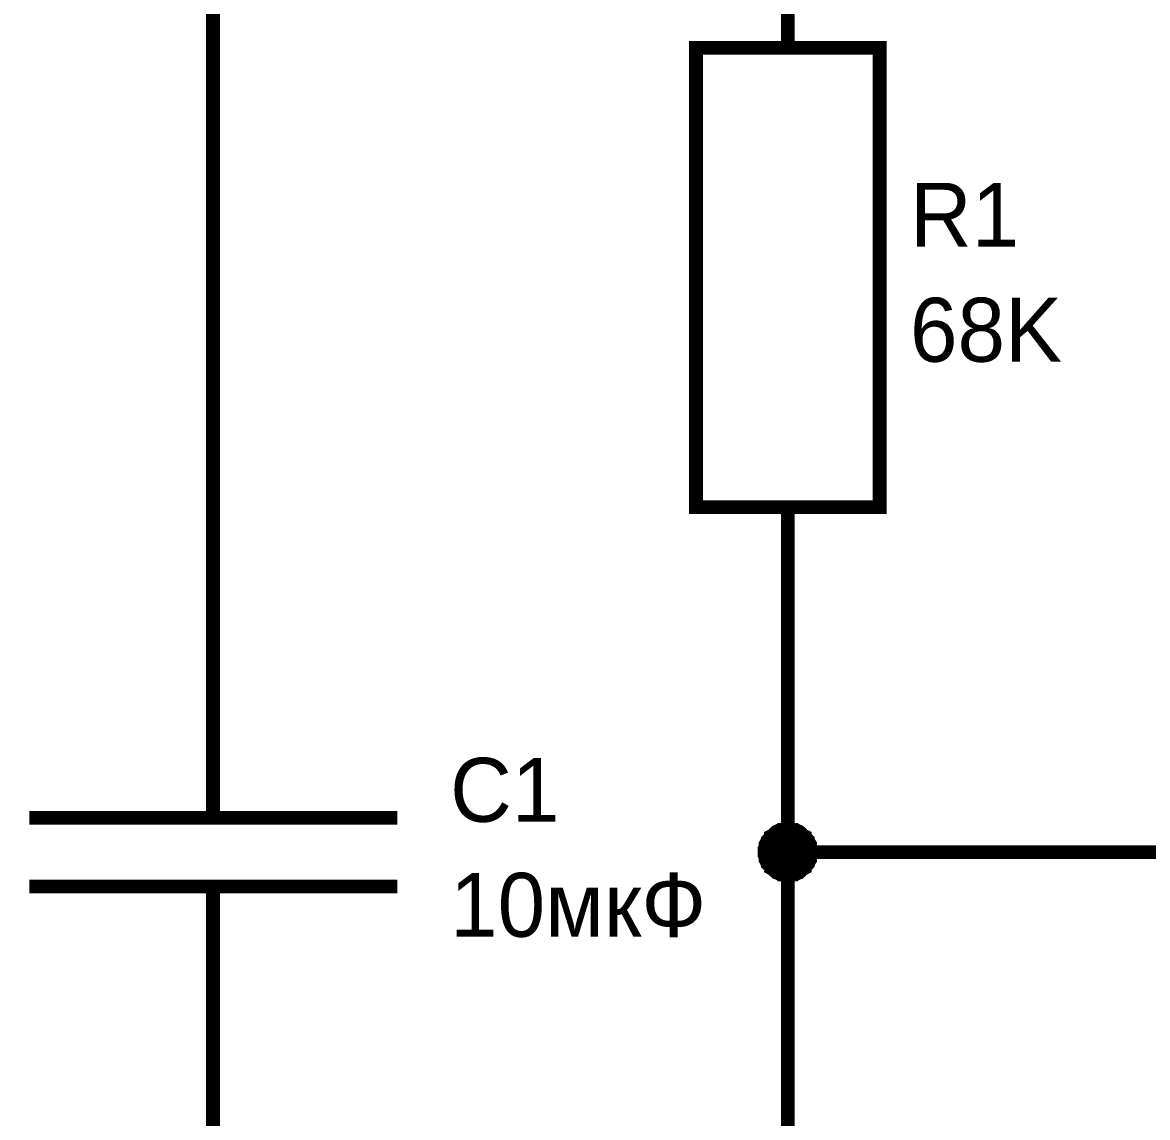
# Model space of a CAD drawing. Extents: x 0 to 594, y 0 to 420.
# Drawn here: x 28.48 to 52.95, y 144.22 to 168.04 of the extents above; entities that cross this region are included whole.
import ezdxf

# ---------------------------------------------------------------- set-up
doc = ezdxf.new("R2010")
doc.units = 0
doc.layers.add('SHEET', color=255, linetype='CONTINUOUS')

msp = doc.modelspace()

# ---------------------------------------------------------------- linework, layer by layer
at = {"layer": 'SHEET'}
for points, const_width in [([(45.13, 172.493), (32.628, 172.493), (32.628, 154.998)], 0.3), ([(45.13, 167.489), (45.13, 172.493)], 0.3), ([(45.13, 152.497), (45.13, 149.995), (57.615, 149.995), (72.618, 149.995), (72.618, 167.489), (75.118, 167.489)], 0.3), ([(75.118, 157.5), (75.118, 127.498), (57.615, 127.498), (45.13, 127.498), (32.628, 127.498), (32.628, 144.992)], 0.3), ([(45.13, 157.5), (45.13, 152.497)], 0.3), ([(32.628, 150.742), (32.628, 154.998)], 0.3), ([(36.639, 150.742), (28.634, 150.742)], 0.3), ([(44.626, 149.995), (44.626, 150.012), (44.626, 150.047), (44.626, 150.065), (44.644, 150.099), (44.644, 150.117), (44.644, 150.151), (44.661, 150.169), (44.661, 150.186), (44.678, 150.221), (44.696, 150.238), (44.696, 150.256), (44.713, 150.273), (44.731, 150.29), (44.748, 150.308), (44.765, 150.325), (44.765, 150.342), (44.8, 150.36), (44.817, 150.377), (44.835, 150.395), (44.852, 150.412), (44.87, 150.429), (44.887, 150.429), (44.904, 150.447), (44.939, 150.464), (44.956, 150.464), (44.974, 150.481), (45.008, 150.481), (45.026, 150.481), (45.061, 150.499), (45.078, 150.499), (45.113, 150.499), (45.13, 150.499)], 0.3), ([(44.626, 149.995), (44.626, 150.012), (44.626, 150.047), (44.626, 150.065), (44.644, 150.099), (44.644, 150.117), (44.644, 150.151), (44.661, 150.169), (44.661, 150.186), (44.678, 150.221), (44.696, 150.238), (44.696, 150.256), (44.713, 150.273), (44.731, 150.29), (44.748, 150.308), (44.765, 150.325), (44.765, 150.342), (44.8, 150.36), (44.817, 150.377), (44.835, 150.395), (44.852, 150.412), (44.87, 150.429), (44.887, 150.429), (44.904, 150.447), (44.939, 150.464), (44.956, 150.464), (44.974, 150.481), (45.008, 150.481), (45.026, 150.481), (45.061, 150.499), (45.078, 150.499), (45.113, 150.499), (45.13, 150.499)], 0.3), ([(44.626, 149.995), (44.626, 150.012), (44.626, 150.047), (44.626, 150.065), (44.644, 150.099), (44.644, 150.117), (44.644, 150.151), (44.661, 150.169), (44.661, 150.186), (44.678, 150.221), (44.696, 150.238), (44.696, 150.256), (44.713, 150.273), (44.731, 150.29), (44.748, 150.308), (44.765, 150.325), (44.765, 150.342), (44.8, 150.36), (44.817, 150.377), (44.835, 150.395), (44.852, 150.412), (44.87, 150.429), (44.887, 150.429), (44.904, 150.447), (44.939, 150.464), (44.956, 150.464), (44.974, 150.481), (45.008, 150.481), (45.026, 150.481), (45.061, 150.499), (45.078, 150.499), (45.113, 150.499), (45.13, 150.499)], 0.3), ([(44.626, 149.995), (44.626, 150.012), (44.626, 150.047), (44.626, 150.065), (44.644, 150.099), (44.644, 150.117), (44.644, 150.151), (44.661, 150.169), (44.661, 150.186), (44.678, 150.221), (44.696, 150.238), (44.696, 150.256), (44.713, 150.273), (44.731, 150.29), (44.748, 150.308), (44.765, 150.325), (44.765, 150.342), (44.8, 150.36), (44.817, 150.377), (44.835, 150.395), (44.852, 150.412), (44.87, 150.429), (44.887, 150.429), (44.904, 150.447), (44.939, 150.464), (44.956, 150.464), (44.974, 150.481), (45.008, 150.481), (45.026, 150.481), (45.061, 150.499), (45.078, 150.499), (45.113, 150.499), (45.13, 150.499)], 0.3), ([(44.626, 149.995), (44.626, 150.012), (44.626, 150.047), (44.626, 150.065), (44.644, 150.099), (44.644, 150.117), (44.644, 150.151), (44.661, 150.169), (44.661, 150.186), (44.678, 150.221), (44.696, 150.238), (44.696, 150.256), (44.713, 150.273), (44.731, 150.29), (44.748, 150.308), (44.765, 150.325), (44.765, 150.342), (44.8, 150.36), (44.817, 150.377), (44.835, 150.395), (44.852, 150.412), (44.87, 150.429), (44.887, 150.429), (44.904, 150.447), (44.939, 150.464), (44.956, 150.464), (44.974, 150.481), (45.008, 150.481), (45.026, 150.481), (45.061, 150.499), (45.078, 150.499), (45.113, 150.499), (45.13, 150.499)], 0.0991), ([(44.626, 149.995), (44.626, 150.012), (44.626, 150.047), (44.626, 150.065), (44.644, 150.099), (44.644, 150.117), (44.644, 150.151), (44.661, 150.169), (44.661, 150.186), (44.678, 150.221), (44.696, 150.238), (44.696, 150.256), (44.713, 150.273), (44.731, 150.29), (44.748, 150.308), (44.765, 150.325), (44.765, 150.342), (44.8, 150.36), (44.817, 150.377), (44.835, 150.395), (44.852, 150.412), (44.87, 150.429), (44.887, 150.429), (44.904, 150.447), (44.939, 150.464), (44.956, 150.464), (44.974, 150.481), (45.008, 150.481), (45.026, 150.481), (45.061, 150.499), (45.078, 150.499), (45.113, 150.499), (45.13, 150.499)], 0.0991), ([(44.626, 149.995), (44.626, 150.012), (44.626, 150.047), (44.626, 150.065), (44.644, 150.099), (44.644, 150.117), (44.644, 150.151), (44.661, 150.169), (44.661, 150.186), (44.678, 150.221), (44.696, 150.238), (44.696, 150.256), (44.713, 150.273), (44.731, 150.29), (44.748, 150.308), (44.765, 150.325), (44.765, 150.342), (44.8, 150.36), (44.817, 150.377), (44.835, 150.395), (44.852, 150.412), (44.87, 150.429), (44.887, 150.429), (44.904, 150.447), (44.939, 150.464), (44.956, 150.464), (44.974, 150.481), (45.008, 150.481), (45.026, 150.481), (45.061, 150.499), (45.078, 150.499), (45.113, 150.499), (45.13, 150.499)], 0.0991), ([(44.626, 149.995), (44.626, 150.012), (44.626, 150.047), (44.626, 150.065), (44.644, 150.099), (44.644, 150.117), (44.644, 150.151), (44.661, 150.169), (44.661, 150.186), (44.678, 150.221), (44.696, 150.238), (44.696, 150.256), (44.713, 150.273), (44.731, 150.29), (44.748, 150.308), (44.765, 150.325), (44.765, 150.342), (44.8, 150.36), (44.817, 150.377), (44.835, 150.395), (44.852, 150.412), (44.87, 150.429), (44.887, 150.429), (44.904, 150.447), (44.939, 150.464), (44.956, 150.464), (44.974, 150.481), (45.008, 150.481), (45.026, 150.481), (45.061, 150.499), (45.078, 150.499), (45.113, 150.499), (45.13, 150.499)], 0.0991), ([(45.13, 150.499), (45.13, 150.499)], 0.3), ([(45.13, 150.499), (45.147, 150.499), (45.182, 150.499), (45.199, 150.499), (45.234, 150.481), (45.252, 150.481), (45.286, 150.481), (45.304, 150.464), (45.321, 150.464), (45.356, 150.447), (45.373, 150.429), (45.39, 150.429), (45.408, 150.412), (45.425, 150.395), (45.443, 150.377), (45.46, 150.36), (45.495, 150.342), (45.495, 150.325), (45.512, 150.308), (45.529, 150.29), (45.547, 150.273), (45.564, 150.256), (45.564, 150.238), (45.581, 150.221), (45.599, 150.186), (45.599, 150.169), (45.616, 150.151), (45.616, 150.117), (45.616, 150.099), (45.634, 150.065), (45.634, 150.047), (45.634, 150.012), (45.634, 149.995)], 0.3), ([(45.13, 150.499), (45.13, 150.499)], 0.3), ([(45.13, 150.499), (45.147, 150.499), (45.182, 150.499), (45.199, 150.499), (45.234, 150.481), (45.252, 150.481), (45.286, 150.481), (45.304, 150.464), (45.321, 150.464), (45.356, 150.447), (45.373, 150.429), (45.39, 150.429), (45.408, 150.412), (45.425, 150.395), (45.443, 150.377), (45.46, 150.36), (45.495, 150.342), (45.495, 150.325), (45.512, 150.308), (45.529, 150.29), (45.547, 150.273), (45.564, 150.256), (45.564, 150.238), (45.581, 150.221), (45.599, 150.186), (45.599, 150.169), (45.616, 150.151), (45.616, 150.117), (45.616, 150.099), (45.634, 150.065), (45.634, 150.047), (45.634, 150.012), (45.634, 149.995)], 0.3), ([(45.13, 150.499), (45.13, 150.499)], 0.3), ([(45.13, 150.499), (45.147, 150.499), (45.182, 150.499), (45.199, 150.499), (45.234, 150.481), (45.252, 150.481), (45.286, 150.481), (45.304, 150.464), (45.321, 150.464), (45.356, 150.447), (45.373, 150.429), (45.39, 150.429), (45.408, 150.412), (45.425, 150.395), (45.443, 150.377), (45.46, 150.36), (45.495, 150.342), (45.495, 150.325), (45.512, 150.308), (45.529, 150.29), (45.547, 150.273), (45.564, 150.256), (45.564, 150.238), (45.581, 150.221), (45.599, 150.186), (45.599, 150.169), (45.616, 150.151), (45.616, 150.117), (45.616, 150.099), (45.634, 150.065), (45.634, 150.047), (45.634, 150.012), (45.634, 149.995)], 0.3), ([(45.13, 150.499), (45.13, 150.499)], 0.3), ([(45.13, 150.499), (45.147, 150.499), (45.182, 150.499), (45.199, 150.499), (45.234, 150.481), (45.252, 150.481), (45.286, 150.481), (45.304, 150.464), (45.321, 150.464), (45.356, 150.447), (45.373, 150.429), (45.39, 150.429), (45.408, 150.412), (45.425, 150.395), (45.443, 150.377), (45.46, 150.36), (45.495, 150.342), (45.495, 150.325), (45.512, 150.308), (45.529, 150.29), (45.547, 150.273), (45.564, 150.256), (45.564, 150.238), (45.581, 150.221), (45.599, 150.186), (45.599, 150.169), (45.616, 150.151), (45.616, 150.117), (45.616, 150.099), (45.634, 150.065), (45.634, 150.047), (45.634, 150.012), (45.634, 149.995)], 0.3), ([(45.13, 150.499), (45.13, 150.499)], 0.0991), ([(45.13, 150.499), (45.147, 150.499), (45.182, 150.499), (45.199, 150.499), (45.234, 150.481), (45.252, 150.481), (45.286, 150.481), (45.304, 150.464), (45.321, 150.464), (45.356, 150.447), (45.373, 150.429), (45.39, 150.429), (45.408, 150.412), (45.425, 150.395), (45.443, 150.377), (45.46, 150.36), (45.495, 150.342), (45.495, 150.325), (45.512, 150.308), (45.529, 150.29), (45.547, 150.273), (45.564, 150.256), (45.564, 150.238), (45.581, 150.221), (45.599, 150.186), (45.599, 150.169), (45.616, 150.151), (45.616, 150.117), (45.616, 150.099), (45.634, 150.065), (45.634, 150.047), (45.634, 150.012), (45.634, 149.995)], 0.0991), ([(45.13, 150.499), (45.13, 150.499)], 0.0991), ([(45.13, 150.499), (45.147, 150.499), (45.182, 150.499), (45.199, 150.499), (45.234, 150.481), (45.252, 150.481), (45.286, 150.481), (45.304, 150.464), (45.321, 150.464), (45.356, 150.447), (45.373, 150.429), (45.39, 150.429), (45.408, 150.412), (45.425, 150.395), (45.443, 150.377), (45.46, 150.36), (45.495, 150.342), (45.495, 150.325), (45.512, 150.308), (45.529, 150.29), (45.547, 150.273), (45.564, 150.256), (45.564, 150.238), (45.581, 150.221), (45.599, 150.186), (45.599, 150.169), (45.616, 150.151), (45.616, 150.117), (45.616, 150.099), (45.634, 150.065), (45.634, 150.047), (45.634, 150.012), (45.634, 149.995)], 0.0991), ([(45.13, 150.499), (45.13, 150.499)], 0.0991), ([(45.13, 150.499), (45.147, 150.499), (45.182, 150.499), (45.199, 150.499), (45.234, 150.481), (45.252, 150.481), (45.286, 150.481), (45.304, 150.464), (45.321, 150.464), (45.356, 150.447), (45.373, 150.429), (45.39, 150.429), (45.408, 150.412), (45.425, 150.395), (45.443, 150.377), (45.46, 150.36), (45.495, 150.342), (45.495, 150.325), (45.512, 150.308), (45.529, 150.29), (45.547, 150.273), (45.564, 150.256), (45.564, 150.238), (45.581, 150.221), (45.599, 150.186), (45.599, 150.169), (45.616, 150.151), (45.616, 150.117), (45.616, 150.099), (45.634, 150.065), (45.634, 150.047), (45.634, 150.012), (45.634, 149.995)], 0.0991), ([(45.13, 150.499), (45.13, 150.499)], 0.0991), ([(45.13, 150.499), (45.147, 150.499), (45.182, 150.499), (45.199, 150.499), (45.234, 150.481), (45.252, 150.481), (45.286, 150.481), (45.304, 150.464), (45.321, 150.464), (45.356, 150.447), (45.373, 150.429), (45.39, 150.429), (45.408, 150.412), (45.425, 150.395), (45.443, 150.377), (45.46, 150.36), (45.495, 150.342), (45.495, 150.325), (45.512, 150.308), (45.529, 150.29), (45.547, 150.273), (45.564, 150.256), (45.564, 150.238), (45.581, 150.221), (45.599, 150.186), (45.599, 150.169), (45.616, 150.151), (45.616, 150.117), (45.616, 150.099), (45.634, 150.065), (45.634, 150.047), (45.634, 150.012), (45.634, 149.995)], 0.0991), ([(45.13, 149.491), (45.113, 149.491), (45.078, 149.491), (45.061, 149.491), (45.026, 149.509), (45.008, 149.509), (44.974, 149.509), (44.956, 149.526), (44.939, 149.526), (44.904, 149.543), (44.887, 149.561), (44.87, 149.561), (44.852, 149.578), (44.835, 149.595), (44.817, 149.613), (44.8, 149.63), (44.765, 149.648), (44.765, 149.665), (44.748, 149.682), (44.731, 149.7), (44.713, 149.717), (44.696, 149.734), (44.696, 149.752), (44.678, 149.769), (44.661, 149.804), (44.661, 149.821), (44.644, 149.839), (44.644, 149.873), (44.644, 149.891), (44.626, 149.926), (44.626, 149.943), (44.626, 149.978), (44.626, 149.995)], 0.3), ([(44.626, 149.995), (44.626, 149.995)], 0.3), ([(45.13, 149.491), (45.113, 149.491), (45.078, 149.491), (45.061, 149.491), (45.026, 149.509), (45.008, 149.509), (44.974, 149.509), (44.956, 149.526), (44.939, 149.526), (44.904, 149.543), (44.887, 149.561), (44.87, 149.561), (44.852, 149.578), (44.835, 149.595), (44.817, 149.613), (44.8, 149.63), (44.765, 149.648), (44.765, 149.665), (44.748, 149.682), (44.731, 149.7), (44.713, 149.717), (44.696, 149.734), (44.696, 149.752), (44.678, 149.769), (44.661, 149.804), (44.661, 149.821), (44.644, 149.839), (44.644, 149.873), (44.644, 149.891), (44.626, 149.926), (44.626, 149.943), (44.626, 149.978), (44.626, 149.995)], 0.3), ([(44.626, 149.995), (44.626, 149.995)], 0.3), ([(45.13, 149.491), (45.113, 149.491), (45.078, 149.491), (45.061, 149.491), (45.026, 149.509), (45.008, 149.509), (44.974, 149.509), (44.956, 149.526), (44.939, 149.526), (44.904, 149.543), (44.887, 149.561), (44.87, 149.561), (44.852, 149.578), (44.835, 149.595), (44.817, 149.613), (44.8, 149.63), (44.765, 149.648), (44.765, 149.665), (44.748, 149.682), (44.731, 149.7), (44.713, 149.717), (44.696, 149.734), (44.696, 149.752), (44.678, 149.769), (44.661, 149.804), (44.661, 149.821), (44.644, 149.839), (44.644, 149.873), (44.644, 149.891), (44.626, 149.926), (44.626, 149.943), (44.626, 149.978), (44.626, 149.995)], 0.3), ([(44.626, 149.995), (44.626, 149.995)], 0.3), ([(45.13, 149.491), (45.113, 149.491), (45.078, 149.491), (45.061, 149.491), (45.026, 149.509), (45.008, 149.509), (44.974, 149.509), (44.956, 149.526), (44.939, 149.526), (44.904, 149.543), (44.887, 149.561), (44.87, 149.561), (44.852, 149.578), (44.835, 149.595), (44.817, 149.613), (44.8, 149.63), (44.765, 149.648), (44.765, 149.665), (44.748, 149.682), (44.731, 149.7), (44.713, 149.717), (44.696, 149.734), (44.696, 149.752), (44.678, 149.769), (44.661, 149.804), (44.661, 149.821), (44.644, 149.839), (44.644, 149.873), (44.644, 149.891), (44.626, 149.926), (44.626, 149.943), (44.626, 149.978), (44.626, 149.995)], 0.3), ([(44.626, 149.995), (44.626, 149.995)], 0.3), ([(45.13, 149.491), (45.113, 149.491), (45.078, 149.491), (45.061, 149.491), (45.026, 149.509), (45.008, 149.509), (44.974, 149.509), (44.956, 149.526), (44.939, 149.526), (44.904, 149.543), (44.887, 149.561), (44.87, 149.561), (44.852, 149.578), (44.835, 149.595), (44.817, 149.613), (44.8, 149.63), (44.765, 149.648), (44.765, 149.665), (44.748, 149.682), (44.731, 149.7), (44.713, 149.717), (44.696, 149.734), (44.696, 149.752), (44.678, 149.769), (44.661, 149.804), (44.661, 149.821), (44.644, 149.839), (44.644, 149.873), (44.644, 149.891), (44.626, 149.926), (44.626, 149.943), (44.626, 149.978), (44.626, 149.995)], 0.0991), ([(44.626, 149.995), (44.626, 149.995)], 0.0991), ([(45.13, 149.491), (45.113, 149.491), (45.078, 149.491), (45.061, 149.491), (45.026, 149.509), (45.008, 149.509), (44.974, 149.509), (44.956, 149.526), (44.939, 149.526), (44.904, 149.543), (44.887, 149.561), (44.87, 149.561), (44.852, 149.578), (44.835, 149.595), (44.817, 149.613), (44.8, 149.63), (44.765, 149.648), (44.765, 149.665), (44.748, 149.682), (44.731, 149.7), (44.713, 149.717), (44.696, 149.734), (44.696, 149.752), (44.678, 149.769), (44.661, 149.804), (44.661, 149.821), (44.644, 149.839), (44.644, 149.873), (44.644, 149.891), (44.626, 149.926), (44.626, 149.943), (44.626, 149.978), (44.626, 149.995)], 0.0991), ([(44.626, 149.995), (44.626, 149.995)], 0.0991), ([(45.13, 149.491), (45.113, 149.491), (45.078, 149.491), (45.061, 149.491), (45.026, 149.509), (45.008, 149.509), (44.974, 149.509), (44.956, 149.526), (44.939, 149.526), (44.904, 149.543), (44.887, 149.561), (44.87, 149.561), (44.852, 149.578), (44.835, 149.595), (44.817, 149.613), (44.8, 149.63), (44.765, 149.648), (44.765, 149.665), (44.748, 149.682), (44.731, 149.7), (44.713, 149.717), (44.696, 149.734), (44.696, 149.752), (44.678, 149.769), (44.661, 149.804), (44.661, 149.821), (44.644, 149.839), (44.644, 149.873), (44.644, 149.891), (44.626, 149.926), (44.626, 149.943), (44.626, 149.978), (44.626, 149.995)], 0.0991), ([(44.626, 149.995), (44.626, 149.995)], 0.0991), ([(45.13, 149.491), (45.113, 149.491), (45.078, 149.491), (45.061, 149.491), (45.026, 149.509), (45.008, 149.509), (44.974, 149.509), (44.956, 149.526), (44.939, 149.526), (44.904, 149.543), (44.887, 149.561), (44.87, 149.561), (44.852, 149.578), (44.835, 149.595), (44.817, 149.613), (44.8, 149.63), (44.765, 149.648), (44.765, 149.665), (44.748, 149.682), (44.731, 149.7), (44.713, 149.717), (44.696, 149.734), (44.696, 149.752), (44.678, 149.769), (44.661, 149.804), (44.661, 149.821), (44.644, 149.839), (44.644, 149.873), (44.644, 149.891), (44.626, 149.926), (44.626, 149.943), (44.626, 149.978), (44.626, 149.995)], 0.0991), ([(44.626, 149.995), (44.626, 149.995)], 0.0991), ([(45.13, 147.493), (45.13, 149.995)], 0.3), ([(45.634, 149.995), (45.634, 149.978), (45.634, 149.943), (45.634, 149.926), (45.616, 149.891), (45.616, 149.873), (45.616, 149.839), (45.599, 149.821), (45.599, 149.804), (45.581, 149.769), (45.564, 149.752), (45.564, 149.734), (45.547, 149.717), (45.529, 149.7), (45.512, 149.682), (45.495, 149.665), (45.495, 149.648), (45.46, 149.63), (45.443, 149.613), (45.425, 149.595), (45.408, 149.578), (45.39, 149.561), (45.373, 149.561), (45.356, 149.543), (45.321, 149.526), (45.304, 149.526), (45.286, 149.509), (45.252, 149.509), (45.234, 149.509), (45.199, 149.491), (45.182, 149.491), (45.147, 149.491), (45.13, 149.491)], 0.3), ([(45.634, 149.995), (45.634, 149.978), (45.634, 149.943), (45.634, 149.926), (45.616, 149.891), (45.616, 149.873), (45.616, 149.839), (45.599, 149.821), (45.599, 149.804), (45.581, 149.769), (45.564, 149.752), (45.564, 149.734), (45.547, 149.717), (45.529, 149.7), (45.512, 149.682), (45.495, 149.665), (45.495, 149.648), (45.46, 149.63), (45.443, 149.613), (45.425, 149.595), (45.408, 149.578), (45.39, 149.561), (45.373, 149.561), (45.356, 149.543), (45.321, 149.526), (45.304, 149.526), (45.286, 149.509), (45.252, 149.509), (45.234, 149.509), (45.199, 149.491), (45.182, 149.491), (45.147, 149.491), (45.13, 149.491)], 0.3), ([(45.634, 149.995), (45.634, 149.978), (45.634, 149.943), (45.634, 149.926), (45.616, 149.891), (45.616, 149.873), (45.616, 149.839), (45.599, 149.821), (45.599, 149.804), (45.581, 149.769), (45.564, 149.752), (45.564, 149.734), (45.547, 149.717), (45.529, 149.7), (45.512, 149.682), (45.495, 149.665), (45.495, 149.648), (45.46, 149.63), (45.443, 149.613), (45.425, 149.595), (45.408, 149.578), (45.39, 149.561), (45.373, 149.561), (45.356, 149.543), (45.321, 149.526), (45.304, 149.526), (45.286, 149.509), (45.252, 149.509), (45.234, 149.509), (45.199, 149.491), (45.182, 149.491), (45.147, 149.491), (45.13, 149.491)], 0.3), ([(45.634, 149.995), (45.634, 149.978), (45.634, 149.943), (45.634, 149.926), (45.616, 149.891), (45.616, 149.873), (45.616, 149.839), (45.599, 149.821), (45.599, 149.804), (45.581, 149.769), (45.564, 149.752), (45.564, 149.734), (45.547, 149.717), (45.529, 149.7), (45.512, 149.682), (45.495, 149.665), (45.495, 149.648), (45.46, 149.63), (45.443, 149.613), (45.425, 149.595), (45.408, 149.578), (45.39, 149.561), (45.373, 149.561), (45.356, 149.543), (45.321, 149.526), (45.304, 149.526), (45.286, 149.509), (45.252, 149.509), (45.234, 149.509), (45.199, 149.491), (45.182, 149.491), (45.147, 149.491), (45.13, 149.491)], 0.3), ([(45.634, 149.995), (45.634, 149.978), (45.634, 149.943), (45.634, 149.926), (45.616, 149.891), (45.616, 149.873), (45.616, 149.839), (45.599, 149.821), (45.599, 149.804), (45.581, 149.769), (45.564, 149.752), (45.564, 149.734), (45.547, 149.717), (45.529, 149.7), (45.512, 149.682), (45.495, 149.665), (45.495, 149.648), (45.46, 149.63), (45.443, 149.613), (45.425, 149.595), (45.408, 149.578), (45.39, 149.561), (45.373, 149.561), (45.356, 149.543), (45.321, 149.526), (45.304, 149.526), (45.286, 149.509), (45.252, 149.509), (45.234, 149.509), (45.199, 149.491), (45.182, 149.491), (45.147, 149.491), (45.13, 149.491)], 0.0991), ([(45.634, 149.995), (45.634, 149.978), (45.634, 149.943), (45.634, 149.926), (45.616, 149.891), (45.616, 149.873), (45.616, 149.839), (45.599, 149.821), (45.599, 149.804), (45.581, 149.769), (45.564, 149.752), (45.564, 149.734), (45.547, 149.717), (45.529, 149.7), (45.512, 149.682), (45.495, 149.665), (45.495, 149.648), (45.46, 149.63), (45.443, 149.613), (45.425, 149.595), (45.408, 149.578), (45.39, 149.561), (45.373, 149.561), (45.356, 149.543), (45.321, 149.526), (45.304, 149.526), (45.286, 149.509), (45.252, 149.509), (45.234, 149.509), (45.199, 149.491), (45.182, 149.491), (45.147, 149.491), (45.13, 149.491)], 0.0991), ([(45.634, 149.995), (45.634, 149.978), (45.634, 149.943), (45.634, 149.926), (45.616, 149.891), (45.616, 149.873), (45.616, 149.839), (45.599, 149.821), (45.599, 149.804), (45.581, 149.769), (45.564, 149.752), (45.564, 149.734), (45.547, 149.717), (45.529, 149.7), (45.512, 149.682), (45.495, 149.665), (45.495, 149.648), (45.46, 149.63), (45.443, 149.613), (45.425, 149.595), (45.408, 149.578), (45.39, 149.561), (45.373, 149.561), (45.356, 149.543), (45.321, 149.526), (45.304, 149.526), (45.286, 149.509), (45.252, 149.509), (45.234, 149.509), (45.199, 149.491), (45.182, 149.491), (45.147, 149.491), (45.13, 149.491)], 0.0991), ([(45.634, 149.995), (45.634, 149.978), (45.634, 149.943), (45.634, 149.926), (45.616, 149.891), (45.616, 149.873), (45.616, 149.839), (45.599, 149.821), (45.599, 149.804), (45.581, 149.769), (45.564, 149.752), (45.564, 149.734), (45.547, 149.717), (45.529, 149.7), (45.512, 149.682), (45.495, 149.665), (45.495, 149.648), (45.46, 149.63), (45.443, 149.613), (45.425, 149.595), (45.408, 149.578), (45.39, 149.561), (45.373, 149.561), (45.356, 149.543), (45.321, 149.526), (45.304, 149.526), (45.286, 149.509), (45.252, 149.509), (45.234, 149.509), (45.199, 149.491), (45.182, 149.491), (45.147, 149.491), (45.13, 149.491)], 0.0991), ([(45.634, 149.995), (45.634, 149.995), (45.634, 149.995), (45.634, 149.995), (45.634, 149.995), (45.634, 149.995), (45.634, 149.995), (45.634, 149.995), (45.634, 149.995), (45.634, 149.995), (45.634, 149.995), (45.634, 149.995), (45.634, 149.995), (45.634, 149.995), (45.634, 149.995), (45.634, 149.995), (45.634, 149.995), (45.634, 149.995), (45.634, 149.995), (45.634, 149.995), (45.634, 149.995), (45.634, 149.995), (45.634, 149.995), (45.634, 149.995), (45.634, 149.995), (45.634, 149.995), (45.634, 149.995), (45.634, 149.995), (45.634, 149.995), (45.634, 149.995), (45.634, 149.995), (45.634, 149.995), (45.634, 149.995)], 0.3), ([(45.634, 149.995), (45.634, 149.995)], 0.3), ([(45.634, 149.995), (45.634, 149.995), (45.634, 149.995), (45.634, 149.995), (45.634, 149.995), (45.634, 149.995), (45.634, 149.995), (45.634, 149.995), (45.634, 149.995), (45.634, 149.995), (45.634, 149.995), (45.634, 149.995), (45.634, 149.995), (45.634, 149.995), (45.634, 149.995), (45.634, 149.995), (45.634, 149.995), (45.634, 149.995), (45.634, 149.995), (45.634, 149.995), (45.634, 149.995), (45.634, 149.995), (45.634, 149.995), (45.634, 149.995), (45.634, 149.995), (45.634, 149.995), (45.634, 149.995), (45.634, 149.995), (45.634, 149.995), (45.634, 149.995), (45.634, 149.995), (45.634, 149.995), (45.634, 149.995)], 0.3), ([(45.634, 149.995), (45.634, 149.995)], 0.3), ([(45.634, 149.995), (45.634, 149.995), (45.634, 149.995), (45.634, 149.995), (45.634, 149.995), (45.634, 149.995), (45.634, 149.995), (45.634, 149.995), (45.634, 149.995), (45.634, 149.995), (45.634, 149.995), (45.634, 149.995), (45.634, 149.995), (45.634, 149.995), (45.634, 149.995), (45.634, 149.995), (45.634, 149.995), (45.634, 149.995), (45.634, 149.995), (45.634, 149.995), (45.634, 149.995), (45.634, 149.995), (45.634, 149.995), (45.634, 149.995), (45.634, 149.995), (45.634, 149.995), (45.634, 149.995), (45.634, 149.995), (45.634, 149.995), (45.634, 149.995), (45.634, 149.995), (45.634, 149.995), (45.634, 149.995)], 0.3), ([(45.634, 149.995), (45.634, 149.995)], 0.3), ([(45.634, 149.995), (45.634, 149.995), (45.634, 149.995), (45.634, 149.995), (45.634, 149.995), (45.634, 149.995), (45.634, 149.995), (45.634, 149.995), (45.634, 149.995), (45.634, 149.995), (45.634, 149.995), (45.634, 149.995), (45.634, 149.995), (45.634, 149.995), (45.634, 149.995), (45.634, 149.995), (45.634, 149.995), (45.634, 149.995), (45.634, 149.995), (45.634, 149.995), (45.634, 149.995), (45.634, 149.995), (45.634, 149.995), (45.634, 149.995), (45.634, 149.995), (45.634, 149.995), (45.634, 149.995), (45.634, 149.995), (45.634, 149.995), (45.634, 149.995), (45.634, 149.995), (45.634, 149.995), (45.634, 149.995)], 0.3), ([(45.634, 149.995), (45.634, 149.995)], 0.3), ([(45.634, 149.995), (45.634, 149.995), (45.634, 149.995), (45.634, 149.995), (45.634, 149.995), (45.634, 149.995), (45.634, 149.995), (45.634, 149.995), (45.634, 149.995), (45.634, 149.995), (45.634, 149.995), (45.634, 149.995), (45.634, 149.995), (45.634, 149.995), (45.634, 149.995), (45.634, 149.995), (45.634, 149.995), (45.634, 149.995), (45.634, 149.995), (45.634, 149.995), (45.634, 149.995), (45.634, 149.995), (45.634, 149.995), (45.634, 149.995), (45.634, 149.995), (45.634, 149.995), (45.634, 149.995), (45.634, 149.995), (45.634, 149.995), (45.634, 149.995), (45.634, 149.995), (45.634, 149.995), (45.634, 149.995)], 0.0991), ([(45.634, 149.995), (45.634, 149.995)], 0.0991), ([(45.634, 149.995), (45.634, 149.995), (45.634, 149.995), (45.634, 149.995), (45.634, 149.995), (45.634, 149.995), (45.634, 149.995), (45.634, 149.995), (45.634, 149.995), (45.634, 149.995), (45.634, 149.995), (45.634, 149.995), (45.634, 149.995), (45.634, 149.995), (45.634, 149.995), (45.634, 149.995), (45.634, 149.995), (45.634, 149.995), (45.634, 149.995), (45.634, 149.995), (45.634, 149.995), (45.634, 149.995), (45.634, 149.995), (45.634, 149.995), (45.634, 149.995), (45.634, 149.995), (45.634, 149.995), (45.634, 149.995), (45.634, 149.995), (45.634, 149.995), (45.634, 149.995), (45.634, 149.995), (45.634, 149.995)], 0.0991), ([(45.634, 149.995), (45.634, 149.995)], 0.0991), ([(45.634, 149.995), (45.634, 149.995), (45.634, 149.995), (45.634, 149.995), (45.634, 149.995), (45.634, 149.995), (45.634, 149.995), (45.634, 149.995), (45.634, 149.995), (45.634, 149.995), (45.634, 149.995), (45.634, 149.995), (45.634, 149.995), (45.634, 149.995), (45.634, 149.995), (45.634, 149.995), (45.634, 149.995), (45.634, 149.995), (45.634, 149.995), (45.634, 149.995), (45.634, 149.995), (45.634, 149.995), (45.634, 149.995), (45.634, 149.995), (45.634, 149.995), (45.634, 149.995), (45.634, 149.995), (45.634, 149.995), (45.634, 149.995), (45.634, 149.995), (45.634, 149.995), (45.634, 149.995), (45.634, 149.995)], 0.0991), ([(45.634, 149.995), (45.634, 149.995)], 0.0991), ([(45.634, 149.995), (45.634, 149.995), (45.634, 149.995), (45.634, 149.995), (45.634, 149.995), (45.634, 149.995), (45.634, 149.995), (45.634, 149.995), (45.634, 149.995), (45.634, 149.995), (45.634, 149.995), (45.634, 149.995), (45.634, 149.995), (45.634, 149.995), (45.634, 149.995), (45.634, 149.995), (45.634, 149.995), (45.634, 149.995), (45.634, 149.995), (45.634, 149.995), (45.634, 149.995), (45.634, 149.995), (45.634, 149.995), (45.634, 149.995), (45.634, 149.995), (45.634, 149.995), (45.634, 149.995), (45.634, 149.995), (45.634, 149.995), (45.634, 149.995), (45.634, 149.995), (45.634, 149.995), (45.634, 149.995)], 0.0991), ([(45.634, 149.995), (45.634, 149.995)], 0.0991), ([(36.639, 149.248), (28.634, 149.248)], 0.3), ([(32.628, 149.248), (32.628, 144.992)], 0.3), ([(45.13, 142.49), (45.13, 147.493)], 0.3)]:
    msp.add_lwpolyline(points, dxfattribs=dict(at, const_width=const_width))
at = {"layer": 'SHEET', "const_width": 0.3}
msp.add_lwpolyline([(43.133, 167.489), (47.127, 167.489), (47.127, 157.5), (43.133, 157.5), (43.133, 167.489)], close=True, dxfattribs=at)
at = {"layer": 'SHEET', "const_width": 0.508}
msp.add_lwpolyline([(44.746, 150, 1), (45.254, 150, 1)], format="xyb", close=True, dxfattribs=at)

# ---------------------------------------------------------------- texts
at = {"layer": 'SHEET'}
for s, p in [('R1', (47.787, 163.163)), ('68K', (47.787, 160.662)), ('C1', (37.785, 150.655)), ('10мкФ', (37.785, 148.154))]:
    msp.add_text(s, height=1.3898, dxfattribs=at).set_placement(p)

doc.saveas('drawing.dxf')
